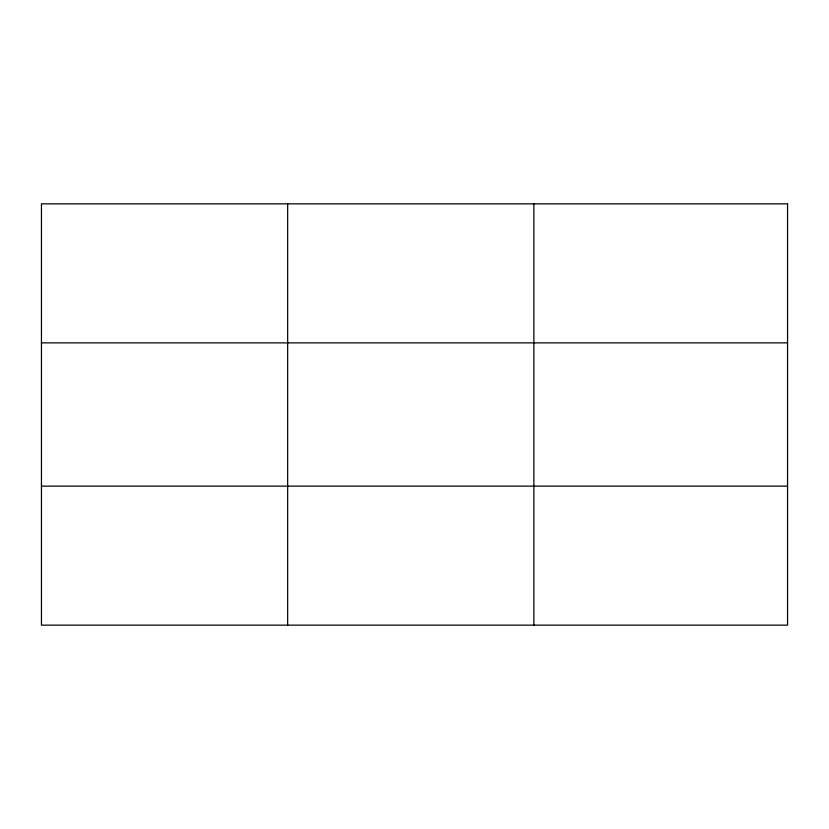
<?xml version="1.0" encoding="UTF-8"?>
<svg xmlns="http://www.w3.org/2000/svg" width="829" height="829" viewBox="0 0 829 829"><rect width="100%" height="100%" fill="white"/><g stroke="black" fill="none" stroke-linecap="round" stroke-linejoin="round"><path stroke-width="1.24" d="M287.663 625.149L287.663 203.851M533.876 625.149L533.876 203.851M41.45 342.874L787.55 342.874M41.45 486.126L787.55 486.126M787.55 203.851L787.55 625.149L41.45 625.149L41.45 203.851L787.55 203.851"/></g></svg>
